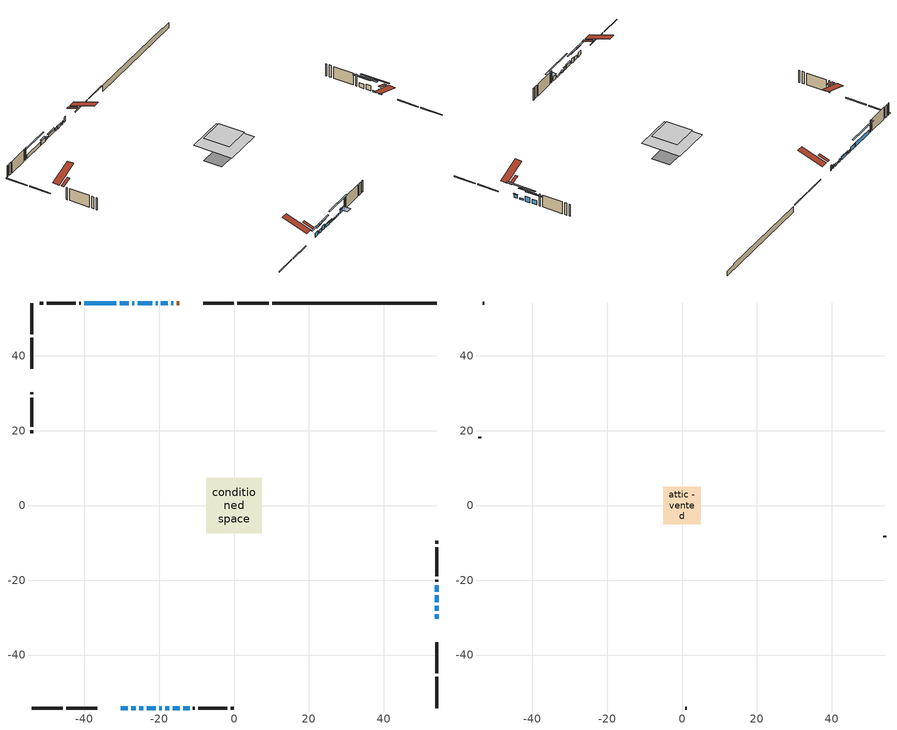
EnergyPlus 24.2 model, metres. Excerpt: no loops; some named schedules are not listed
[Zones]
conditioned space
 floor outside (Floor1 construction): -0.43,-0.43 -0.43,0.43 0.43,0.43 0.43,-0.43 z0.49
 floor adiabatic (AdiabaticFloorConstruction): -7.46,-7.46 -7.46,7.46 7.46,7.46 7.46,-7.46 z2.93
 floor foundation (Slab1 construction): -7.44,-3.54 -7.44,3.54 7.44,3.54 7.44,-3.54 z-1.95
 wall outside (RimJoist1 construction): 9.34,54.16 0.92,54.16 / -54.16,-54.16 -45.74,-54.16 / -54.16,54.16 -54.16,45.74 / 54.16,-54.16 54.16,-45.74 z0.49:0.79
 wall outside (RimJoist2 construction): -0.01,54.16 -8.24,54.16 / -44.81,-54.16 -36.58,-54.16 / -54.16,44.81 -54.16,36.58 / 54.16,-44.81 54.16,-36.58 z0.49:0.79
 wall outside (AdiabaticWallConstruction 1): -14.59,54.16 -15.35,54.16 z0.49:2.52
 wall outside (AdiabaticWallConstruction): -16.28,54.16 -16.77,54.16 / -20.45,54.16 -20.98,54.16 / -21.91,54.16 -25.72,54.16 z0.49:1.71; -17.69,54.16 -19.52,54.16 z0.49:1.15; -30.23,-54.16 -28.4,-54.16 / 54.16,-23.13 54.16,-21.3 z0.49:2.22; -27.47,-54.16 -26.25,-54.16 z0.49:1.91; -25.33,-54.16 -24.21,-54.16 z0.49:2.27; 54.16,-30.23 54.16,-29.06 z0.49:1.81; -26.65,54.16 -27.26,54.16 / -16.33,-54.16 -14.5,-54.16 z0.49:1.1; -28.19,54.16 -30.58,54.16 z0.49:1.96; -23.28,-54.16 -20.95,-54.16 z0.49:1.51; -20.02,-54.16 -19.31,-54.16 z0.49:1.35; -18.38,-54.16 -17.26,-54.16 z0.49:0.74; 54.16,-28.14 54.16,-26.76 z0.49:1.05; -13.57,-54.16 -11.9,-54.16 z0.49:2.07; 54.16,-25.84 54.16,-24.06 z0.49:2.57; -31.51,54.16 -40.05,54.16 z0.49:2.01
 wall outside (Wall1 construction): -40.98,54.16 -41.43,54.16 / -10.97,-54.16 -10.51,-54.16 / -54.16,30.23 -54.16,29.77 / 54.16,-20.37 54.16,-19.91 z0.49:5.37
 wall outside (Wall2 construction): -42.36,54.16 -50.12,54.16 / -9.58,-54.16 -1.82,-54.16 / -54.16,28.84 -54.16,21.09 / 54.16,-18.99 54.16,-11.23 z0.49:5.37
 wall outside (Wall3 construction): -51.05,54.16 -51.93,54.16 / -0.89,-54.16 -0.02,-54.16 / -54.16,20.16 -54.16,19.28 / 54.16,-10.3 54.16,-9.42 z0.49:5.37
 wall foundation (FoundationWall1 construction): 10.27,54.16,-1.95 10.27,54.16,0.49 49.77,54.16,0.49 49.77,54.16,0.06 54.16,54.16,0.06 54.16,54.16,-1.95
 window (WindowConstruction 14): -16.28,54.16 -16.77,54.16 z0.49:1.71
 window (WindowConstruction 3): -17.69,54.16 -19.52,54.16 z0.49:1.15
 window (WindowConstruction 4): -30.23,-54.16 -28.4,-54.16 z0.49:2.22
 window (WindowConstruction 5): -27.47,-54.16 -26.25,-54.16 z0.49:1.91
 window (WindowConstruction 6): -25.33,-54.16 -24.21,-54.16 z0.49:2.27
 window (WindowConstruction 15): -20.45,54.16 -20.98,54.16 z0.49:1.71
 window (WindowConstruction 7): 54.16,-30.23 54.16,-29.06 z0.49:1.81
 window (WindowConstruction 8): -21.91,54.16 -25.72,54.16 z0.49:1.71
 window (WindowConstruction 9): -26.65,54.16 -27.26,54.16 z0.49:1.1
 window (WindowConstruction 10): -28.19,54.16 -30.58,54.16 z0.49:1.96
 window (WindowConstruction 11): -23.28,-54.16 -20.95,-54.16 z0.49:1.5
 window (WindowConstruction 12): -20.02,-54.16 -19.31,-54.16 z0.49:1.35
 window (WindowConstruction 13): -18.38,-54.16 -17.26,-54.16 z0.49:0.74
 window (WindowConstruction 17): 54.16,-28.14 54.16,-26.76 z0.49:1.05
 window (WindowConstruction 18): -16.33,-54.16 -14.5,-54.16 z0.49:1.1
 window (WindowConstruction 16): -13.57,-54.16 -11.9,-54.16 z0.49:2.07
 window (WindowConstruction): 54.16,-25.84 54.16,-24.06 z0.49:2.57
 window (WindowConstruction 1): 54.16,-23.13 54.16,-21.3 z0.49:2.22
 window (WindowConstruction 2): -31.51,54.16 -40.05,54.16 z0.49:2.01
 door (Door): -14.59,54.16 -15.35,54.16 z0.49:2.52
 ceiling adiabatic (AdiabaticFloorConstruction): 7.46,-7.46 7.46,7.46 -7.46,7.46 -7.46,-7.46 z2.93
 roof outside (Roof2 construction): -13.66,54.16,5.37 -13.66,50.38,6.63 -12.66,50.38,6.63 -12.66,54.16,5.37; -31.16,-54.16,5.37 -31.16,-50.38,6.63 -32.16,-50.38,6.63 -32.16,-54.16,5.37; -54.16,31.16,5.37 -50.38,31.16,6.63 -50.38,32.16,6.63 -54.16,32.16,5.37; 54.16,-31.16,5.37 50.38,-31.16,6.63 50.38,-32.16,6.63 54.16,-32.16,5.37
attic - vented
 floor to conditioned space (Floor2 construction Reversed): -4.99,-4.99 -4.99,4.99 4.99,4.99 4.99,-4.99 z5.37
 wall outside (Wall5 construction): -52.86,54.16 -53.23,54.16 / 0.91,-54.16 1.28,-54.16 / -54.16,18.35 -54.16,17.98 / 54.16,-8.49 54.16,-8.12 z0.49:5.37
 roof outside (Roof1 construction): -11.73,54.16,5.37 -11.73,44.43,8.61 -9.17,44.43,8.61 -9.17,54.16,5.37; -33.09,-54.16,5.37 -33.09,-44.43,8.61 -35.65,-44.43,8.61 -35.65,-54.16,5.37; -54.16,33.09,5.37 -44.43,33.09,8.61 -44.43,35.65,8.61 -54.16,35.65,5.37; 54.16,-33.09,5.37 44.43,-33.09,8.61 44.43,-35.65,8.61 54.16,-35.65,5.37
shading: -19.72,54.16 -17.49,54.16 -17.49,54.57 -19.72,54.57 z1.35; -25.88,-54.16 -32.75,-54.16 -32.75,-54.57 -25.88,-54.57 z4.74; -23.73,-54.16 -29.99,-54.16 -29.99,-54.57 -23.73,-54.57 z4.43; -21.69,-54.16 -27.85,-54.16 -27.85,-54.57 -21.69,-54.57 z4.79; 54.16,-28.86 54.16,-30.43 54.57,-30.43 54.57,-28.86 z2.01; -25.92,54.16 -21.71,54.16 -21.71,54.57 -25.92,54.57 z1.91; -27.46,54.16 -26.45,54.16 -26.45,54.57 -27.46,54.57 z1.3; -30.78,54.16 -27.99,54.16 -27.99,54.57 -30.78,54.57 z2.16; -20.75,-54.16 -23.48,-54.16 -23.48,-54.57 -20.75,-54.57 z1.71; -19.11,-54.16 -20.22,-54.16 -20.22,-54.57 -19.11,-54.57 z1.55; -17.06,-54.16 -18.58,-54.16 -18.58,-54.57 -17.06,-54.57 z0.94; 54.16,-21.81 54.16,-33.09 54.57,-33.09 54.57,-21.81 z6.01; -9.54,-54.16 -21.29,-54.16 -21.29,-54.57 -9.54,-54.57 z6.06; -11.6,-54.16 -13.87,-54.16 -13.87,-57.21 -11.6,-57.21 z2.36; 54.16,-21.54 54.16,-28.36 54.57,-28.36 54.57,-21.54 z5.09; 54.16,-18.78 54.16,-25.65 54.57,-25.65 54.57,-18.78 z4.74; -42.57,54.16 -28.98,54.16 -28.98,54.57 -42.57,54.57 z4.53
[Building]
Building 1: Terrain=Suburbs
[Site:Location]
Edmonton Intl AP_AB: Latitude {deg}=53.31; Longitude {deg}=-113.58; Time Zone {hr}=-7; Elevation {m}=723; Keep Site Location Information=Yes
[Site:GroundTemperature:Shallow]
-1.56185, -3.61833, -3.78302, -2.80711, 1.11059, 5.01004, 8.39065, 10.5322, 10.7141, 8.97234, 5.67794, 1.89811
[Site:WaterMainsTemperature]
Calculation Method=Schedule; Temperature Schedule=mains temperature schedule
[Material] Roughness=Rough; Thermal Absorptance=0.9
Name | Thickness {m} | Conductivity {W/m-K} | Density {kg/m3} | Specific Heat {J/kg-K} | Solar Absorptance | Visible Absorptance
asphalt or fiberglass shingles | 0.00635 | 0.162714 | 1121.4 | 1465.45 | 0.4 | 0.4
ceiling loosefill ins | 0.169333 | 0.0480833 | 16.02 | 1046.75 | 0.7 | 0.7
ceiling stud and cavity | 0.1397 | 0.093558 | 65.682 | 1177.47 | 0.7 | 0.7
concrete 4.0 in. | 0.1016 | 1.803125 | 2242.8 | 837.4 | 0.7 | 0.7
concrete 8.0 in. | 0.2032 | 1.803125 | 2242.8 | 837.4 | 0.7 | 0.7
door material | 0.04445 | 0.053851 | 512.64 | 1214.23 | 0.7 | 0.7
exterior vertical ins | 0.0460229 | 0.029427 | 32.04 | 1214.23 | 0.7 | 0.7
floor covering | 0.0127 | 0.0433444 | 54.468 | 1339.84 | 0.6 | 0.6
floor rigid ins; rim joist rigid ins; roof rigid ins; wall rigid ins | 0.051816 | 0.029427 | 32.04 | 1214.23 | 0.7 | 0.7
floor rigid ins 1; wall rigid ins 1 | 0.512978 | 0.029427 | 32.04 | 1214.23 | 0.7 | 0.7
floor stud and cavity | 0.1397 | 0.0904444 | 92.3553 | 1139.71 | 0.7 | 0.7
floor stud and cavity 1 | 0.1397 | 1.75129 | 37.0049 | 1207.88 | 0.7 | 0.7
furniture material conditioned space 1 | 0.1524 | 0.115458 | 640.8 | 1214.23 | 0.6 | 0.6
gypsum board | 0.0127 | 0.160291 | 801 | 837.4 | 0.6 | 0.6
gypsum board 1 | 0.0127 | 0.160291 | 801 | 837.4 | 0.7 | 0.7
osb sheathing 0.5 in. | 0.0127 | 0.115458 | 512.64 | 1214.23 | 0.7 | 0.7
osb sheathing 0.75 in. | 0.01905 | 0.115458 | 512.64 | 1214.23 | 0.7 | 0.7
osb sheathing 2.0 in. | 0.0508 | 0.115458 | 512.64 | 1214.23 | 0.7 | 0.7
rim joist stud and cavity | 0.0508 | 0.0413573 | 125.044 | 1163.47 | 0.6 | 0.6
rim joist stud and cavity 1 | 0.0508 | 0.0296634 | 125.044 | 1163.47 | 0.6 | 0.6
roof stud and cavity | 0.2032 | 0.679689 | 78.34581 | 1123.46 | 0.7 | 0.7
wall stud and cavity | 0.1397 | 0.28235 | 139.0536 | 1170.24 | 0.7 | 0.7
wall stud and cavity 1 | 0.1397 | 0.217966 | 139.0536 | 1170.24 | 0.7 | 0.7
wall stud and cavity 2 | 0.1397 | 0.413238 | 139.0536 | 1170.24 | 0.7 | 0.7
wall stud and cavity 3 | 0.0889 | 6.1454 | 50.32683 | 1063.81 | 0.6 | 0.6
wall stud and cavity 4 | 0.0889 | 0.380278 | 52.3479 | 1209.89 | 0.7 | 0.7
wall stud and cavity 5 | 0.0889 | 0.391764 | 83.0341 | 1211.67 | 0.7 | 0.7
wood siding | 0.0254 | 0.102417 | 544.68 | 1172.36 | 0.4 | 0.4
wood siding 1 | 0.00254 | 0.102417 | 544.68 | 1172.36 | 0.4 | 0.4
wood siding 2; wood siding 3; wood siding 4 | 0.0254 | 0.102417 | 544.68 | 1172.36 | 0.7 | 0.7
[WindowMaterial:SimpleGlazingSystem]
Name | U-Factor {W/m2-K} | Solar Heat Gain Coefficient
WindowMaterial | 1.660815 | 0.55
WindowMaterial 1 | 2.22407 | 0.58
WindowMaterial 10 | 1.67728 | 0.55
WindowMaterial 11 | 1.87033 | 0.49
WindowMaterial 12 | 2.038402 | 0.44
WindowMaterial 13 | 2.3382 | 0.42
WindowMaterial 14 | 2.20931 | 0.4
WindowMaterial 15 | 2.70613 | 0.3
WindowMaterial 16 | 2.16956 | 0.41
WindowMaterial 17 | 2.50286 | 0.46
WindowMaterial 18 | 2.56986 | 0.43
WindowMaterial 2 | 1.74712 | 0.53
WindowMaterial 3 | 1.8022 | 0.54
WindowMaterial 4 | 1.68409 | 0.55
WindowMaterial 5 | 1.79027 | 0.52
WindowMaterial 6 | 1.86352 | 0.53
WindowMaterial 7 | 1.81299 | 0.51
WindowMaterial 8 | 1.811282 | 0.51
WindowMaterial 9 | 2.007173 | 0.49
[Construction]
AdiabaticFloorConstruction: floor stud and cavity 1, floor rigid ins 1, osb sheathing 0.75 in., floor covering
AdiabaticWallConstruction: wood siding 3, wall rigid ins 1, wall stud and cavity 4, gypsum board
AdiabaticWallConstruction 1: wood siding 4, wall rigid ins 1, wall stud and cavity 4, gypsum board
Door: door material
Floor1 construction: floor stud and cavity, floor rigid ins, osb sheathing 0.75 in., floor covering
Floor2 construction Reversed: gypsum board, ceiling stud and cavity, ceiling loosefill ins
FoundationWall1 construction: concrete 8.0 in., gypsum board 1
furniture construction conditioned space 1: furniture material conditioned space 1
PartitionWallConstruction: gypsum board, wall stud and cavity 5, gypsum board
RimJoist1 construction: wood siding 2, rim joist rigid ins, osb sheathing 2.0 in., rim joist stud and cavity
RimJoist2 construction: wood siding 2, osb sheathing 2.0 in., rim joist stud and cavity 1
Roof1 construction: asphalt or fiberglass shingles
Roof2 construction: asphalt or fiberglass shingles, roof rigid ins, osb sheathing 0.75 in., roof stud and cavity, gypsum board
Slab1 construction: concrete 4.0 in.
Wall1 construction: wood siding, wall rigid ins, osb sheathing 0.5 in., wall stud and cavity, gypsum board
Wall2 construction: wood siding, wall rigid ins, osb sheathing 0.5 in., wall stud and cavity 1, gypsum board
Wall3 construction: wood siding, wall rigid ins, osb sheathing 0.5 in., wall stud and cavity 2, gypsum board
Wall5 construction: wood siding 1, wall stud and cavity 3
WindowConstruction: WindowMaterial
WindowConstruction 1: WindowMaterial 1
WindowConstruction 10: WindowMaterial 10
WindowConstruction 11: WindowMaterial 11
WindowConstruction 12: WindowMaterial 12
WindowConstruction 13: WindowMaterial 13
WindowConstruction 14: WindowMaterial 14
WindowConstruction 15: WindowMaterial 15
WindowConstruction 16: WindowMaterial 16
WindowConstruction 17: WindowMaterial 17
WindowConstruction 18: WindowMaterial 18
WindowConstruction 2: WindowMaterial 2
WindowConstruction 3: WindowMaterial 3
WindowConstruction 4: WindowMaterial 4
WindowConstruction 5: WindowMaterial 5
WindowConstruction 6: WindowMaterial 6
WindowConstruction 7: WindowMaterial 7
WindowConstruction 8: WindowMaterial 8
WindowConstruction 9: WindowMaterial 9
[Zone] Multiplier=1; Part of Total Floor Area=Yes
Name | Volume {m3}
attic - vented | 52.4913
conditioned space | 838.1
[Space]
Name | Zone | Volume {m3}
attic - vented 1 | attic - vented | 52.4913
conditioned space 1 | conditioned space | 838.1
[ZoneInfiltration:EffectiveLeakageArea]
infil attic - vented 1: Zone or Space=attic - vented 1; Schedule=Always On Discrete; Effective Air Leakage Area {cm2}=3468.87; Stack Coefficient=0.000564587; Wind Coefficient=1.60541e-05
[ZoneMixing]
whole house fan mix: Zone or Space=attic - vented; Schedule=Always On Continuous; Design Flow Rate Calculation Method=Flow/Zone; Design Flow Rate {m3/s}=0; Source Zone or Space=conditioned space
[SurfaceProperty:ExposedFoundationPerimeter]
Slab1: Exposed Perimeter Calculation Method=TotalExposedPerimeter; Total Exposed Perimeter {m}=43.891
[InternalMass] Zone or ZoneList=conditioned space; Space or SpaceList=conditioned space 1
Name | Construction | Surface Area {m2}
furniture mass conditioned space 1 | furniture construction conditioned space 1 | 131.324
partition wall mass | PartitionWallConstruction | 328.31
[Lights]
interior lighting: Zone or ZoneList or Space or SpaceList=conditioned space 1; Schedule=interior lighting schedule; Design Level Calculation Method=LightingLevel; Lighting Level {W}=343.2; Return Air Fraction=0; Fraction Radiant=0.6; Fraction Visible=0.2; Fraction Replaceable=1
[People]
occupants: Zone or ZoneList or Space or SpaceList=conditioned space 1; Number of People Schedule=occupants schedule; Number of People Calculation Method=People; Number of People=3; Fraction Radiant=0.314171; Sensible Heat Fraction=0.56303; Activity Level Schedule=occupants activity schedule; Carbon Dioxide Generation Rate {m3/s-W}=0; Enable ASHRAE 55 Comfort Warnings=No; Mean Radiant Temperature Calculation Type=EnclosureAveraged
[ElectricEquipment] Zone or ZoneList or Space or SpaceList=conditioned space 1; Design Level Calculation Method=EquipmentLevel
Name | Schedule | Design Level {W} | Fraction Latent | Fraction Radiant | Fraction Lost
clothes dryer | clothes dryer schedule | 140.772 | 0.015 | 0.081 | 0.85
clothes washer | clothes washer schedule | 32.1985 | 0.03 | 0.162 | 0.7
cooking range | cooking range schedule | 215.147 | 0.08 | 0.432 | 0.2
dishwasher | dishwasher schedule | 66.8632 | 0.3 | 0.18 | 0.4
fridge | fridge schedule | 72.9452 | 0 | 0.6 | 0
mech vent bath fan 0 | mech vent bath fan 0 schedule | 50.2 | 0 | 0 | 1
mech vent bath fan 1 | mech vent bath fan 1 schedule | 50.2 | 0 | 0 | 1
mech vent house fan | mech vent house fan schedule | 0 | 0 | 0 | 1
mech vent house fan cfis | mech vent house fan cfis schedule | 0 | 0 | 0 | 0
mech vent range fan 0 | mech vent range fan 0 schedule | 57 | 0 | 0 | 1
misc plug loads | misc plug loads schedule | 494.7 | 0.045 | 0.513 | 0.1
whole house fan | Always On Discrete | 0 | 0 | 0 | 1
[OtherEquipment] Zone or ZoneList or Space or SpaceList=conditioned space 1; Design Level Calculation Method=EquipmentLevel
Name | Fuel Type | Schedule | Design Level {W} | Fraction Latent | Fraction Radiant | Fraction Lost
clothes dryer 1 | Electricity | clothes dryer schedule | 0 | 0.015 | 0.081 | 0.85
cooking range 1 | Electricity | cooking range schedule | 0 | 0.08 | 0.432 | 0.2
general water use latent | None | general water use schedule | 62.594 | 1 | 0 | 0
general water use sensible | None | general water use schedule | -61.6891 | 0 | 0.6 | 0
mech vent house fan latent load | None | Always On Discrete | 0 | 1 | 0 | 0
mech vent house fan sensible load | None | Always On Discrete | 0 | 0 | 0 | 0
water heater energy adjustment1 | NaturalGas | Always On Discrete | 0.01 | 0 | 0 | 1
[ZoneInfiltration:DesignFlowRate] Zone or ZoneList or Space or SpaceList=conditioned space 1; Schedule=Always On Discrete; Design Flow Rate Calculation Method=Flow/Zone; Design Flow Rate {m3/s}=0
infil flow; natural vent flow; whole house fan flow
[Foundation:Kiva]
Foundation Kiva 1: Initial Indoor Air Temperature {C}=18; Wall Height Above Grade {m}=0.489996; Wall Depth Below Slab {m}=0.2032; Custom Block Material Name 1=exterior vertical ins; Custom Block Depth 1 {m}=2.43998; Custom Block X Position 1 {m}=0.2159; Custom Block Z Position 1 {m}=0
[Foundation:Kiva:Settings]
Soil Conductivity {W/m-K}=0.849921; Soil Density {kg/m3}=1842.3; Soil Specific Heat {J/kg-K}=418.7; Ground Solar Absorptivity=0.9; Ground Thermal Absorptivity=0.9; Ground Surface Roughness {m}=0.03; Far-Field Width {m}=40; Deep-Ground Boundary Condition=ZeroFlux; Deep-Ground Depth {m}=40; Minimum Cell Dimension {m}=0.2; Maximum Cell Growth Coefficient=3; Simulation Timestep=Timestep
[Exterior:Lights]
exterior lighting: Schedule=exterior lighting schedule; Design Level {W}=75.6
[Schedule:Constant]
Name | Hourly Value
Always On Continuous; mech vent house fan schedule; mech vent house fan cfis schedule; Always On Discrete | 1
occupants activity schedule | 117.228
fridge schedule | 0
[Schedule:Week:Daily]
interior lighting schedule Week Rule - Jan1-Jan27: interior lighting schedule day, interior lighting schedule day, interior lighting schedule day, interior lighting schedule day, interior lighting schedule day, interior lighting schedule day, interior lighting schedule day, interior lighting schedule default day, interior lighting schedule default day, interior lighting schedule default day, interior lighting schedule default day, interior lighting schedule default day
interior lighting schedule Week Rule - Jan28-Feb3: interior lighting schedule day, interior lighting schedule day, interior lighting schedule day, interior lighting schedule day, interior lighting schedule day 1, interior lighting schedule day 1, interior lighting schedule day 1, interior lighting schedule default day, interior lighting schedule default day, interior lighting schedule default day, interior lighting schedule default day, interior lighting schedule default day
interior lighting schedule Week Rule - Feb4-Feb24: interior lighting schedule day 1, interior lighting schedule day 1, interior lighting schedule day 1, interior lighting schedule day 1, interior lighting schedule day 1, interior lighting schedule day 1, interior lighting schedule day 1, interior lighting schedule default day, interior lighting schedule default day, interior lighting schedule default day, interior lighting schedule default day, interior lighting schedule default day
interior lighting schedule Week Rule - Feb25-Mar3: interior lighting schedule day 1, interior lighting schedule day 1, interior lighting schedule day 1, interior lighting schedule day 1, interior lighting schedule day 2, interior lighting schedule day 2, interior lighting schedule day 2, interior lighting schedule default day, interior lighting schedule default day, interior lighting schedule default day, interior lighting schedule default day, interior lighting schedule default day
interior lighting schedule Week Rule - Mar4-Mar31: interior lighting schedule day 2, interior lighting schedule day 2, interior lighting schedule day 2, interior lighting schedule day 2, interior lighting schedule day 2, interior lighting schedule day 2, interior lighting schedule day 2, interior lighting schedule default day, interior lighting schedule default day, interior lighting schedule default day, interior lighting schedule default day, interior lighting schedule default day
interior lighting schedule Week Rule - Apr1-Apr28: interior lighting schedule day 3, interior lighting schedule day 3, interior lighting schedule day 3, interior lighting schedule day 3, interior lighting schedule day 3, interior lighting schedule day 3, interior lighting schedule day 3, interior lighting schedule default day, interior lighting schedule default day, interior lighting schedule default day, interior lighting schedule default day, interior lighting schedule default day
interior lighting schedule Week Rule - Apr29-May5: interior lighting schedule day 3, interior lighting schedule day 3, interior lighting schedule day 4, interior lighting schedule day 4, interior lighting schedule day 4, interior lighting schedule day 4, interior lighting schedule day 4, interior lighting schedule default day, interior lighting schedule default day, interior lighting schedule default day, interior lighting schedule default day, interior lighting schedule default day
interior lighting schedule Week Rule - May6-May26: interior lighting schedule day 4, interior lighting schedule day 4, interior lighting schedule day 4, interior lighting schedule day 4, interior lighting schedule day 4, interior lighting schedule day 4, interior lighting schedule day 4, interior lighting schedule default day, interior lighting schedule default day, interior lighting schedule default day, interior lighting schedule default day, interior lighting schedule default day
interior lighting schedule Week Rule - May27-Jun2: interior lighting schedule day 4, interior lighting schedule day 4, interior lighting schedule day 4, interior lighting schedule day 4, interior lighting schedule day 4, interior lighting schedule day 5, interior lighting schedule day 5, interior lighting schedule default day, interior lighting schedule default day, interior lighting schedule default day, interior lighting schedule default day, interior lighting schedule default day
interior lighting schedule Week Rule - Jun3-Jun30: interior lighting schedule day 5, interior lighting schedule day 5, interior lighting schedule day 5, interior lighting schedule day 5, interior lighting schedule day 5, interior lighting schedule day 5, interior lighting schedule day 5, interior lighting schedule default day, interior lighting schedule default day, interior lighting schedule default day, interior lighting schedule default day, interior lighting schedule default day
interior lighting schedule Week Rule - Jul1-Jul28: interior lighting schedule day 6, interior lighting schedule day 6, interior lighting schedule day 6, interior lighting schedule day 6, interior lighting schedule day 6, interior lighting schedule day 6, interior lighting schedule day 6, interior lighting schedule default day, interior lighting schedule default day, interior lighting schedule default day, interior lighting schedule default day, interior lighting schedule default day
interior lighting schedule Week Rule - Jul29-Aug4: interior lighting schedule day 6, interior lighting schedule day 6, interior lighting schedule day 6, interior lighting schedule day 7, interior lighting schedule day 7, interior lighting schedule day 7, interior lighting schedule day 7, interior lighting schedule default day, interior lighting schedule default day, interior lighting schedule default day, interior lighting schedule default day, interior lighting schedule default day
interior lighting schedule Week Rule - Aug5-Aug25: interior lighting schedule day 7, interior lighting schedule day 7, interior lighting schedule day 7, interior lighting schedule day 7, interior lighting schedule day 7, interior lighting schedule day 7, interior lighting schedule day 7, interior lighting schedule default day, interior lighting schedule default day, interior lighting schedule default day, interior lighting schedule default day, interior lighting schedule default day
interior lighting schedule Week Rule - Aug26-Sep1: interior lighting schedule day 7, interior lighting schedule day 7, interior lighting schedule day 7, interior lighting schedule day 7, interior lighting schedule day 7, interior lighting schedule day 7, interior lighting schedule day 8, interior lighting schedule default day, interior lighting schedule default day, interior lighting schedule default day, interior lighting schedule default day, interior lighting schedule default day
interior lighting schedule Week Rule - Sep2-Sep29: interior lighting schedule day 8, interior lighting schedule day 8, interior lighting schedule day 8, interior lighting schedule day 8, interior lighting schedule day 8, interior lighting schedule day 8, interior lighting schedule day 8, interior lighting schedule default day, interior lighting schedule default day, interior lighting schedule default day, interior lighting schedule default day, interior lighting schedule default day
interior lighting schedule Week Rule - Sep30-Oct6: interior lighting schedule day 8, interior lighting schedule day 9, interior lighting schedule day 9, interior lighting schedule day 9, interior lighting schedule day 9, interior lighting schedule day 9, interior lighting schedule day 9, interior lighting schedule default day, interior lighting schedule default day, interior lighting schedule default day, interior lighting schedule default day, interior lighting schedule default day
interior lighting schedule Week Rule - Oct7-Oct27: interior lighting schedule day 9, interior lighting schedule day 9, interior lighting schedule day 9, interior lighting schedule day 9, interior lighting schedule day 9, interior lighting schedule day 9, interior lighting schedule day 9, interior lighting schedule default day, interior lighting schedule default day, interior lighting schedule default day, interior lighting schedule default day, interior lighting schedule default day
interior lighting schedule Week Rule - Oct28-Nov3: interior lighting schedule day 9, interior lighting schedule day 9, interior lighting schedule day 9, interior lighting schedule day 9, interior lighting schedule day 10, interior lighting schedule day 10, interior lighting schedule day 10, interior lighting schedule default day, interior lighting schedule default day, interior lighting schedule default day, interior lighting schedule default day, interior lighting schedule default day
interior lighting schedule Week Rule - Nov4-Nov24: interior lighting schedule day 10, interior lighting schedule day 10, interior lighting schedule day 10, interior lighting schedule day 10, interior lighting schedule day 10, interior lighting schedule day 10, interior lighting schedule day 10, interior lighting schedule default day, interior lighting schedule default day, interior lighting schedule default day, interior lighting schedule default day, interior lighting schedule default day
interior lighting schedule Week Rule - Nov25-Dec1: interior lighting schedule day 10, interior lighting schedule day 10, interior lighting schedule day 10, interior lighting schedule day 10, interior lighting schedule day 10, interior lighting schedule day 10, interior lighting schedule day 11, interior lighting schedule default day, interior lighting schedule default day, interior lighting schedule default day, interior lighting schedule default day, interior lighting schedule default day
interior lighting schedule Week Rule - Dec2-Dec31: interior lighting schedule day 11, interior lighting schedule day 11, interior lighting schedule day 11, interior lighting schedule day 11, interior lighting schedule day 11, interior lighting schedule day 11, interior lighting schedule day 11, interior lighting schedule default day, interior lighting schedule default day, interior lighting schedule default day, interior lighting schedule default day, interior lighting schedule default day
occupants schedule Week Rule - Jan1-Dec31: occupants schedule day, occupants schedule day, occupants schedule day, occupants schedule day, occupants schedule day, occupants schedule day, occupants schedule day, occupants schedule default day, occupants schedule default day, occupants schedule default day, occupants schedule default day, occupants schedule default day
clothes dryer schedule Week Rule - Jan1-Dec31: clothes dryer schedule day, clothes dryer schedule day, clothes dryer schedule day, clothes dryer schedule day, clothes dryer schedule day, clothes dryer schedule day, clothes dryer schedule day, clothes dryer schedule default day, clothes dryer schedule default day, clothes dryer schedule default day, clothes dryer schedule default day, clothes dryer schedule default day
clothes washer schedule Week Rule - Jan1-Dec31: clothes washer schedule day, clothes washer schedule day, clothes washer schedule day, clothes washer schedule day, clothes washer schedule day, clothes washer schedule day, clothes washer schedule day, clothes washer schedule default day, clothes washer schedule default day, clothes washer schedule default day, clothes washer schedule default day, clothes washer schedule default day
cooking range schedule Week Rule - Jan1-Dec31: cooking range schedule day, cooking range schedule day, cooking range schedule day, cooking range schedule day, cooking range schedule day, cooking range schedule day, cooking range schedule day, cooking range schedule default day, cooking range schedule default day, cooking range schedule default day, cooking range schedule default day, cooking range schedule default day
dishwasher schedule Week Rule - Jan1-Dec31: dishwasher schedule day, dishwasher schedule day, dishwasher schedule day, dishwasher schedule day, dishwasher schedule day, dishwasher schedule day, dishwasher schedule day, dishwasher schedule default day, dishwasher schedule default day, dishwasher schedule default day, dishwasher schedule default day, dishwasher schedule default day
mech vent bath fan 0 schedule Week Rule - Jan1-Dec31: mech vent bath fan 0 schedule day, mech vent bath fan 0 schedule day, mech vent bath fan 0 schedule day, mech vent bath fan 0 schedule day, mech vent bath fan 0 schedule day, mech vent bath fan 0 schedule day, mech vent bath fan 0 schedule day, mech vent bath fan 0 schedule default day, mech vent bath fan 0 schedule default day, mech vent bath fan 0 schedule default day, mech vent bath fan 0 schedule default day, mech vent bath fan 0 schedule default day
mech vent bath fan 1 schedule Week Rule - Jan1-Dec31: mech vent bath fan 1 schedule day, mech vent bath fan 1 schedule day, mech vent bath fan 1 schedule day, mech vent bath fan 1 schedule day, mech vent bath fan 1 schedule day, mech vent bath fan 1 schedule day, mech vent bath fan 1 schedule day, mech vent bath fan 1 schedule default day, mech vent bath fan 1 schedule default day, mech vent bath fan 1 schedule default day, mech vent bath fan 1 schedule default day, mech vent bath fan 1 schedule default day
mech vent range fan 0 schedule Week Rule - Jan1-Dec31: mech vent range fan 0 schedule day, mech vent range fan 0 schedule day, mech vent range fan 0 schedule day, mech vent range fan 0 schedule day, mech vent range fan 0 schedule day, mech vent range fan 0 schedule day, mech vent range fan 0 schedule day, mech vent range fan 0 schedule default day, mech vent range fan 0 schedule default day, mech vent range fan 0 schedule default day, mech vent range fan 0 schedule default day, mech vent range fan 0 schedule default day
misc plug loads schedule Week Rule - Jan1-Dec31: misc plug loads schedule day, misc plug loads schedule day, misc plug loads schedule day, misc plug loads schedule day, misc plug loads schedule day, misc plug loads schedule day, misc plug loads schedule day, misc plug loads schedule default day, misc plug loads schedule default day, misc plug loads schedule default day, misc plug loads schedule default day, misc plug loads schedule default day
general water use schedule Week Rule - Jan1-Dec31: general water use schedule day, general water use schedule day, general water use schedule day, general water use schedule day, general water use schedule day, general water use schedule day, general water use schedule day, general water use schedule default day, general water use schedule default day, general water use schedule default day, general water use schedule default day, general water use schedule default day
exterior lighting schedule Week Rule - Jan1-Jan27: exterior lighting schedule day, exterior lighting schedule day, exterior lighting schedule day, exterior lighting schedule day, exterior lighting schedule day, exterior lighting schedule day, exterior lighting schedule day, exterior lighting schedule default day, exterior lighting schedule default day, exterior lighting schedule default day, exterior lighting schedule default day, exterior lighting schedule default day
exterior lighting schedule Week Rule - Jan28-Feb3: exterior lighting schedule day, exterior lighting schedule day, exterior lighting schedule day, exterior lighting schedule day, exterior lighting schedule day 1, exterior lighting schedule day 1, exterior lighting schedule day 1, exterior lighting schedule default day, exterior lighting schedule default day, exterior lighting schedule default day, exterior lighting schedule default day, exterior lighting schedule default day
exterior lighting schedule Week Rule - Feb4-Feb24: exterior lighting schedule day 1, exterior lighting schedule day 1, exterior lighting schedule day 1, exterior lighting schedule day 1, exterior lighting schedule day 1, exterior lighting schedule day 1, exterior lighting schedule day 1, exterior lighting schedule default day, exterior lighting schedule default day, exterior lighting schedule default day, exterior lighting schedule default day, exterior lighting schedule default day
[Schedule:Year]
interior lighting schedule: interior lighting schedule Week Rule - Jan1-Jan27, 1, 1, 1, 27, interior lighting schedule Week Rule - Jan28-Feb3, 1, 28, 2, 3, interior lighting schedule Week Rule - Feb4-Feb24, 2, 4, 2, 24, interior lighting schedule Week Rule - Feb25-Mar3, 2, 25, 3, 3, interior lighting schedule Week Rule - Mar4-Mar31, 3, 4, 3, 31, interior lighting schedule Week Rule - Apr1-Apr28, 4, 1, 4, 28, interior lighting schedule Week Rule - Apr29-May5, 4, 29, 5, 5, interior lighting schedule Week Rule - May6-May26, 5, 6, 5, 26, interior lighting schedule Week Rule - May27-Jun2, 5, 27, 6, 2, interior lighting schedule Week Rule - Jun3-Jun30, 6, 3, 6, 30, interior lighting schedule Week Rule - Jul1-Jul28, 7, 1, 7, 28, interior lighting schedule Week Rule - Jul29-Aug4, 7, 29, 8, 4, interior lighting schedule Week Rule - Aug5-Aug25, 8, 5, 8, 25, interior lighting schedule Week Rule - Aug26-Sep1, 8, 26, 9, 1, interior lighting schedule Week Rule - Sep2-Sep29, 9, 2, 9, 29, interior lighting schedule Week Rule - Sep30-Oct6, 9, 30, 10, 6, interior lighting schedule Week Rule - Oct7-Oct27, 10, 7, 10, 27, interior lighting schedule Week Rule - Oct28-Nov3, 10, 28, 11, 3, interior lighting schedule Week Rule - Nov4-Nov24, 11, 4, 11, 24, interior lighting schedule Week Rule - Nov25-Dec1, 11, 25, 12, 1, interior lighting schedule Week Rule - Dec2-Dec31, 12, 2, 12, 31
occupants schedule: occupants schedule Week Rule - Jan1-Dec31, 1, 1, 12, 31
clothes dryer schedule: clothes dryer schedule Week Rule - Jan1-Dec31, 1, 1, 12, 31
clothes washer schedule: clothes washer schedule Week Rule - Jan1-Dec31, 1, 1, 12, 31
cooking range schedule: cooking range schedule Week Rule - Jan1-Dec31, 1, 1, 12, 31
dishwasher schedule: dishwasher schedule Week Rule - Jan1-Dec31, 1, 1, 12, 31
mech vent bath fan 0 schedule: mech vent bath fan 0 schedule Week Rule - Jan1-Dec31, 1, 1, 12, 31
mech vent bath fan 1 schedule: mech vent bath fan 1 schedule Week Rule - Jan1-Dec31, 1, 1, 12, 31
mech vent range fan 0 schedule: mech vent range fan 0 schedule Week Rule - Jan1-Dec31, 1, 1, 12, 31
misc plug loads schedule: misc plug loads schedule Week Rule - Jan1-Dec31, 1, 1, 12, 31
general water use schedule: general water use schedule Week Rule - Jan1-Dec31, 1, 1, 12, 31
exterior lighting schedule: exterior lighting schedule Week Rule - Jan1-Jan27, 1, 1, 1, 27, exterior lighting schedule Week Rule - Jan28-Feb3, 1, 28, 2, 3, exterior lighting schedule Week Rule - Feb4-Feb24, 2, 4, 2, 24, exterior lighting schedule Week Rule - Feb25-Mar3, 2, 25, 3, 3, exterior lighting schedule Week Rule - Mar4-Mar31, 3, 4, 3, 31, exterior lighting schedule Week Rule - Apr1-Apr28, 4, 1, 4, 28, exterior lighting schedule Week Rule - Apr29-May5, 4, 29, 5, 5, exterior lighting schedule Week Rule - May6-May26, 5, 6, 5, 26, exterior lighting schedule Week Rule - May27-Jun2, 5, 27, 6, 2, exterior lighting schedule Week Rule - Jun3-Jun30, 6, 3, 6, 30, exterior lighting schedule Week Rule - Jul1-Jul28, 7, 1, 7, 28, exterior lighting schedule Week Rule - Jul29-Aug4, 7, 29, 8, 4, exterior lighting schedule Week Rule - Aug5-Aug25, 8, 5, 8, 25, exterior lighting schedule Week Rule - Aug26-Sep1, 8, 26, 9, 1, exterior lighting schedule Week Rule - Sep2-Sep29, 9, 2, 9, 29, exterior lighting schedule Week Rule - Sep30-Oct6, 9, 30, 10, 6, exterior lighting schedule Week Rule - Oct7-Oct27, 10, 7, 10, 27, exterior lighting schedule Week Rule - Oct28-Nov3, 10, 28, 11, 3, exterior lighting schedule Week Rule - Nov4-Nov24, 11, 4, 11, 24, exterior lighting schedule Week Rule - Nov25-Dec1, 11, 25, 12, 1, exterior lighting schedule Week Rule - Dec2-Dec31, 12, 2, 12, 31
[Schedule:Compact]
mains temperature schedule: Through: 01/01, For: AllDays, Until: 24:00, 3.97167, Through: 01/02, For: AllDays, Until: 24:00, 3.90778, Through: 01/03, For: AllDays, Until: 24:00, 3.84556, Through: 01/04, For: AllDays, Until: 24:00, 3.78389, Through: 01/05, For: AllDays, Until: 24:00, 3.72278, Through: 01/06, For: AllDays, Until: 24:00, 3.66278, Through: 01/07, For: AllDays, Until: 24:00, 3.60389, Through: 01/08, For: AllDays, Until: 24:00, 3.54556, Through: 01/09, For: AllDays, Until: 24:00, 3.48833, Through: 01/10, For: AllDays, Until: 24:00, 3.43167, Through: 01/11, For: AllDays, Until: 24:00, 3.37611, Through: 01/12, For: AllDays, Until: 24:00, 3.32167, Through: 01/13, For: AllDays, Until: 24:00, 3.26833, Through: 01/14, For: AllDays, Until: 24:00, 3.21556, Through: 01/15, For: AllDays, Until: 24:00, 3.16444, Through: 01/16, For: AllDays, Until: 24:00, 3.11389, Through: 01/17, For: AllDays, Until: 24:00, 3.06444, Through: 01/18, For: AllDays, Until: 24:00, 3.01611, Through: 01/19, For: AllDays, Until: 24:00, 2.96889, Through: 01/20, For: AllDays, Until: 24:00, 2.92278, Through: 01/21, For: AllDays, Until: 24:00, 2.87722, Through: 01/22, For: AllDays, Until: 24:00, 2.83333, Through: 01/23, For: AllDays, Until: 24:00, 2.79056, Through: 01/24, For: AllDays, Until: 24:00, 2.74889, Through: 01/25, For: AllDays, Until: 24:00, 2.70833, Through: 01/26, For: AllDays, Until: 24:00, 2.66889, Through: 01/27, For: AllDays, Until: 24:00, 2.63056, Through: 01/28, For: AllDays, Until: 24:00, 2.59333, Through: 01/29, For: AllDays, Until: 24:00, 2.55778, Through: 01/30, For: AllDays, Until: 24:00, 2.52278, Through: 01/31, For: AllDays, Until: 24:00, 2.48944, Through: 02/01, For: AllDays, Until: 24:00, 2.45722, Through: 02/02, For: AllDays, Until: 24:00, 2.42611, Through: 02/03, For: AllDays, Until: 24:00, 2.39667, Through: 02/04, For: AllDays, Until: 24:00, 2.36833, Through: 02/05, For: AllDays, Until: 24:00, 2.34111, Through: 02/06, For: AllDays, Until: 24:00, 2.315, Through: 02/07, For: AllDays, Until: 24:00, 2.29056, Through: 02/08, For: AllDays, Until: 24:00, 2.26722, Through: 02/09, For: AllDays, Until: 24:00, 2.245, Through: 02/10, For: AllDays, Until: 24:00, 2.22444, Through: 02/11, For: AllDays, Until: 24:00, 2.20444, Through: 02/12, For: AllDays, Until: 24:00, 2.18667, Through: 02/13, For: AllDays, Until: 24:00, 2.17, Through: 02/14, For: AllDays, Until: 24:00, 2.15444, Through: 02/15, For: AllDays, Until: 24:00, 2.14, Through: 02/16, For: AllDays, Until: 24:00, 2.12722, Through: 02/17, For: AllDays, Until: 24:00, 2.11556, Through: 02/18, For: AllDays, Until: 24:00, 2.10556, Through: 02/19, For: AllDays, Until: 24:00, 2.09667, Through: 02/20, For: AllDays, Until: 24:00, 2.08889, Through: 02/21, For: AllDays, Until: 24:00, 2.08278, Through: 02/22, For: AllDays, Until: 24:00, 2.07833, Through: 02/23, For: AllDays, Until: 24:00, 2.07444, Through: 02/24, For: AllDays, Until: 24:00, 2.07278, Through: 02/25, For: AllDays, Until: 24:00, 2.07167, Through: 02/26, For: AllDays, Until: 24:00, 2.07222, Through: 02/27, For: AllDays, Until: 24:00, 2.07444, Through: 02/28, For: AllDays, Until: 24:00, 2.07778, Through: 03/01, For: AllDays, Until: 24:00, 2.08222, Through: 03/02, For: AllDays, Until: 24:00, 2.08833, Through: 03/03, For: AllDays, Until: 24:00, 2.09556, Through: 03/04, For: AllDays, Until: 24:00, 2.10444, Through: 03/05, For: AllDays, Until: 24:00, 2.11444, Through: 03/06, For: AllDays, Until: 24:00, 2.12556, Through: 03/07, For: AllDays, Until: 24:00, 2.13833, Through: 03/08, For: AllDays, Until: 24:00, 2.15278, Through: 03/09, For: AllDays, Until: 24:00, 2.16778, Through: 03/10, For: AllDays, Until: 24:00, 2.18444, Through: 03/11, For: AllDays, Until: 24:00, 2.20278, Through: 03/12, For: AllDays, Until: 24:00, 2.22167, Through: 03/13, For: AllDays, Until: 24:00, 2.24278, Through: 03/14, For: AllDays, Until: 24:00, 2.26444, Through: 03/15, For: AllDays, Until: 24:00, 2.28778, Through: 03/16, For: AllDays, Until: 24:00, 2.31222, Through: 03/17, For: AllDays, Until: 24:00, 2.33778, Through: 03/18, For: AllDays, Until: 24:00, 2.365, Through: 03/19, For: AllDays, Until: 24:00, 2.39333, Through: 03/20, For: AllDays, Until: 24:00, 2.42278, Through: 03/21, For: AllDays, Until: 24:00, 2.45389, Through: 03/22, For: AllDays, Until: 24:00, 2.48611, Through: 03/23, For: AllDays, Until: 24:00, 2.51889, Through: 03/24, For: AllDays, Until: 24:00, 2.55389, Through: 03/25, For: AllDays, Until: 24:00, 2.58944, Through: 03/26, For: AllDays, Until: 24:00, 2.62611, Through: 03/27, For: AllDays, Until: 24:00, 2.66444, Through: 03/28, For: AllDays, Until: 24:00, 2.70389, Through: 03/29, For: AllDays, Until: 24:00, 2.74389, Through: 03/30, For: AllDays, Until: 24:00, 2.78556, Through: 03/31, For: AllDays, Until: 24:00, 2.82833, Through: 04/01, For: AllDays, Until: 24:00, 2.87222, Through: 04/02, For: AllDays, Until: 24:00, 2.91722, Through: 04/03, For: AllDays, Until: 24:00, 2.96333, Through: 04/04, For: AllDays, Until: 24:00, 3.01056, Through: 04/05, For: AllDays, Until: 24:00, 3.05889, Through: 04/06, For: AllDays, Until: 24:00, 3.10833, Through: 04/07, For: AllDays, Until: 24:00, 3.15833, Through: 04/08, For: AllDays, Until: 24:00, 3.21, Through: 04/09, For: AllDays, Until: 24:00, 3.26222, Through: 04/10, For: AllDays, Until: 24:00, 3.31556, Through: 04/11, For: AllDays, Until: 24:00, 3.37, Through: 04/12, For: AllDays, Until: 24:00, 3.42556, Through: 04/13, For: AllDays, Until: 24:00, 3.48167, Through: 04/14, For: AllDays, Until: 24:00, 3.53889, Through: 04/15, For: AllDays, Until: 24:00, 3.59722, Through: 04/16, For: AllDays, Until: 24:00, 3.65611, Through: 04/17, For: AllDays, Until: 24:00, 3.71611, Through: 04/18, For: AllDays, Until: 24:00, 3.77667, Through: 04/19, For: AllDays, Until: 24:00, 3.83833, Through: 04/20, For: AllDays, Until: 24:00, 3.90111, Through: 04/21, For: AllDays, Until: 24:00, 3.96444, Through: 04/22, For: AllDays, Until: 24:00, 4.02833, Through: 04/23, For: AllDays, Until: 24:00, 4.09333, Through: 04/24, For: AllDays, Until: 24:00, 4.15889, Through: 04/25, For: AllDays, Until: 24:00, 4.225, Through: 04/26, For: AllDays, Until: 24:00, 4.29222, Through: 04/27, For: AllDays, Until: 24:00, 4.36, Through: 04/28, For: AllDays, Until: 24:00, 4.42833, Through: 04/29, For: AllDays, Until: 24:00, 4.49722, Through: 04/30, For: AllDays, Until: 24:00, 4.56667, Through: 05/01, For: AllDays, Until: 24:00, 4.63722, Through: 05/02, For: AllDays, Until: 24:00, 4.70833, Through: 05/03, For: AllDays, Until: 24:00, 4.77944, Through: 05/04, For: AllDays, Until: 24:00, 4.85167, Through: 05/05, For: AllDays, Until: 24:00, 4.92389, Through: 05/06, For: AllDays, Until: 24:00, 4.99722, Through: 05/07, For: AllDays, Until: 24:00, 5.07056, Through: 05/08, For: AllDays, Until: 24:00, 5.145, Through: 05/09, For: AllDays, Until: 24:00, 5.21944, Through: 05/10, For: AllDays, Until: 24:00, 5.29389, Through: 05/11, For: AllDays, Until: 24:00, 5.36944, Through: 05/12, For: AllDays, Until: 24:00, 5.445, Through: 05/13, For: AllDays, Until: 24:00, 5.52111, Through: 05/14, For: AllDays, Until: 24:00, 5.59722, Through: 05/15, For: AllDays, Until: 24:00, 5.67389, Through: 05/16, For: AllDays, Until: 24:00, 5.75056, Through: 05/17, For: AllDays, Until: 24:00, 5.82778, Through: 05/18, For: AllDays, Until: 24:00, 5.90556, Through: 05/19, For: AllDays, Until: 24:00, 5.98278, Through: 05/20, For: AllDays, Until: 24:00, 6.06056, Through: 05/21, For: AllDays, Until: 24:00, 6.13889, Through: 05/22, For: AllDays, Until: 24:00, 6.21667, Through: 05/23, For: AllDays, Until: 24:00, 6.295, Through: 05/24, For: AllDays, Until: 24:00, 6.37333, Through: 05/25, For: AllDays, Until: 24:00, 6.45222, Through: 05/26, For: AllDays, Until: 24:00, 6.53056, Through: 05/27, For: AllDays, Until: 24:00, 6.60889, Through: 05/28, For: AllDays, Until: 24:00, 6.68778, Through: 05/29, For: AllDays, Until: 24:00, 6.76611, Through: 05/30, For: AllDays, Until: 24:00, 6.84444, Through: 05/31, For: AllDays, Until: 24:00, 6.92278, Through: 06/01, For: AllDays, Until: 24:00, 7.00111, Through: 06/02, For: AllDays, Until: 24:00, 7.07944, Through: 06/03, For: AllDays, Until: 24:00, 7.15778, Through: 06/04, For: AllDays, Until: 24:00, 7.23556, Through: 06/05, For: AllDays, Until: 24:00, 7.31333, Through: 06/06, For: AllDays, Until: 24:00, 7.39056, Through: 06/07, For: AllDays, Until: 24:00, 7.46833, Through: 06/08, For: AllDays, Until: 24:00, 7.545, Through: 06/09, For: AllDays, Until: 24:00, 7.62222, Through: 06/10, For: AllDays, Until: 24:00, 7.69833, Through: 06/11, For: AllDays, Until: 24:00, 7.775, Through: 06/12, For: AllDays, Until: 24:00, 7.85056, Through: 06/13, For: AllDays, Until: 24:00, 7.92611, Through: 06/14, For: AllDays, Until: 24:00, 8.00111, Through: 06/15, For: AllDays, Until: 24:00, 8.07611, Through: 06/16, For: AllDays, Until: 24:00, 8.15056, Through: 06/17, For: AllDays, Until: 24:00, 8.22389, Through: 06/18, For: AllDays, Until: 24:00, 8.29778, Through: 06/19, For: AllDays, Until: 24:00, 8.37056, Through: 06/20, For: AllDays, Until: 24:00, 8.44278, Through: 06/21, For: AllDays, Until: 24:00, 8.51444, Through: 06/22, For: AllDays, Until: 24:00, 8.58611, Through: 06/23, For: AllDays, Until: 24:00, 8.65667, Through: 06/24, For: AllDays, Until: 24:00, 8.72667, Through: 06/25, For: AllDays, Until: 24:00, 8.79611, Through: 06/26, For: AllDays, Until: 24:00, 8.865, Through: 06/27, For: AllDays, Until: 24:00, 8.93333, Through: 06/28, For: AllDays, Until: 24:00, 9.00056, Through: 06/29, For: AllDays, Until: 24:00, 9.06778, Through: 06/30, For: AllDays, Until: 24:00, 9.13333, Through: 07/01, For: AllDays, Until: 24:00, 9.19889, Through: 07/02, For: AllDays, Until: 24:00, 9.26333, Through: 07/03, For: AllDays, Until: 24:00, 9.32722, Through: 07/04, For: AllDays, Until: 24:00, 9.39056, Through: 07/05, For: AllDays, Until: 24:00, 9.45278, Through: 07/06, For: AllDays, Until: 24:00, 9.51389, Through: 07/07, For: AllDays, Until: 24:00, 9.57444, Through: 07/08, For: AllDays, Until: 24:00, 9.63389, Through: 07/09, For: AllDays, Until: 24:00, 9.69278, Through: 07/10, For: AllDays, Until: 24:00, 9.75056, Through: 07/11, For: AllDays, Until: 24:00, 9.80778, Through: 07/12, For: AllDays, Until: 24:00, 9.86333, Through: 07/13, For: AllDays, Until: 24:00, 9.91833, Through: 07/14, For: AllDays, Until: 24:00, 9.97278, Through: 07/15, For: AllDays, Until: 24:00, 10.0256, Through: 07/16, For: AllDays, Until: 24:00, 10.0778, Through: 07/17, For: AllDays, Until: 24:00, 10.1289, Through: 07/18, For: AllDays, Until: 24:00, 10.1789, Through: 07/19, For: AllDays, Until: 24:00, 10.2278, Through: 07/20, For: AllDays, Until: 24:00, 10.2756, Through: 07/21, For: AllDays, Until: 24:00, 10.3222, Through: 07/22, For: AllDays, Until: 24:00, 10.3683, Through: 07/23, For: AllDays, Until: 24:00, 10.4128, Through: 07/24, For: AllDays, Until: 24:00, 10.4561, Through: 07/25, For: AllDays, Until: 24:00, 10.4989, Through: 07/26, For: AllDays, Until: 24:00, 10.54, Through: 07/27, For: AllDays, Until: 24:00, 10.58, Through: 07/28, For: AllDays, Until: 24:00, 10.6189, Through: 07/29, For: AllDays, Until: 24:00, 10.6567, Through: 07/30, For: AllDays, Until: 24:00, 10.6928, Through: 07/31, For: AllDays, Until: 24:00, 10.7283, Through: 08/01, For: AllDays, Until: 24:00, 10.7622, Through: 08/02, For: AllDays, Until: 24:00, 10.7956, Through: 08/03, For: AllDays, Until: 24:00, 10.8272, Through: 08/04, For: AllDays, Until: 24:00, 10.8572, Through: 08/05, For: AllDays, Until: 24:00, 10.8867, Through: 08/06, For: AllDays, Until: 24:00, 10.9144, Through: 08/07, For: AllDays, Until: 24:00, 10.9411, Through: 08/08, For: AllDays, Until: 24:00, 10.9667, Through: 08/09, For: AllDays, Until: 24:00, 10.9906, Through: 08/10, For: AllDays, Until: 24:00, 11.0133, Through: 08/11, For: AllDays, Until: 24:00, 11.035, Through: 08/12, For: AllDays, Until: 24:00, 11.055, Through: 08/13, For: AllDays, Until: 24:00, 11.0739, Through: 08/14, For: AllDays, Until: 24:00, 11.0917, Through: 08/15, For: AllDays, Until: 24:00, 11.1078, Through: 08/16, For: AllDays, Until: 24:00, 11.1228, Through: 08/17, For: AllDays, Until: 24:00, 11.1361, Through: 08/18, For: AllDays, Until: 24:00, 11.1483, Through: 08/19, For: AllDays, Until: 24:00, 11.1594, Through: 08/20, For: AllDays, Until: 24:00, 11.1689, Through: 08/21, For: AllDays, Until: 24:00, 11.1772, Through: 08/22, For: AllDays, Until: 24:00, 11.1844, Through: 08/23, For: AllDays, Until: 24:00, 11.19, Through: 08/24, For: AllDays, Until: 24:00, 11.1939, Through: 08/25, For: AllDays, Until: 24:00, 11.1967, Through: 08/26, For: AllDays, Until: 24:00, 11.1983, Through: 08/27, For: AllDays, Until: 24:00, 11.1983, Through: 08/28, For: AllDays, Until: 24:00, 11.1972, Through: 08/29, For: AllDays, Until: 24:00, 11.195, Through: 08/30, For: AllDays, Until: 24:00, 11.1911, Through: 08/31, For: AllDays, Until: 24:00, 11.1856, Through: 09/01, For: AllDays, Until: 24:00, 11.1789, Through: 09/02, For: AllDays, Until: 24:00, 11.1711, Through: 09/03, For: AllDays, Until: 24:00, 11.1617, Through: 09/04, For: AllDays, Until: 24:00, 11.1511, Through: 09/05, For: AllDays, Until: 24:00, 11.1394, Through: 09/06, For: AllDays, Until: 24:00, 11.1261, Through: 09/07, For: AllDays, Until: 24:00, 11.1111, Through: 09/08, For: AllDays, Until: 24:00, 11.0956, Through: 09/09, For: AllDays, Until: 24:00, 11.0778, Through: 09/10, For: AllDays, Until: 24:00, 11.0594, Through: 09/11, For: AllDays, Until: 24:00, 11.0394, Through: 09/12, For: AllDays, Until: 24:00, 11.0183, Through: 09/13, For: AllDays, Until: 24:00, 10.9961, Through: 09/14, For: AllDays, Until: 24:00, 10.9722, Through: 09/15, For: AllDays, Until: 24:00, 10.9472, Through: 09/16, For: AllDays, Until: 24:00, 10.9206, Through: 09/17, For: AllDays, Until: 24:00, 10.8928, Through: 09/18, For: AllDays, Until: 24:00, 10.8639, Through: 09/19, For: AllDays, Until: 24:00, 10.8339, Through: 09/20, For: AllDays, Until: 24:00, 10.8028, Through: 09/21, For: AllDays, Until: 24:00, 10.77, Through: 09/22, For: AllDays, Until: 24:00, 10.7361, Through: 09/23, For: AllDays, Until: 24:00, 10.7011, Through: 09/24, For: AllDays, Until: 24:00, 10.665, Through: 09/25, For: AllDays, Until: 24:00, 10.6272, Through: 09/26, For: AllDays, Until: 24:00, 10.5889, Through: 09/27, For: AllDays, Until: 24:00, 10.5489, Through: 09/28, For: AllDays, Until: 24:00, 10.5078, Through: 09/29, For: AllDays, Until: 24:00, 10.4661, Through: 09/30, For: AllDays, Until: 24:00, 10.4228, Through: 10/01, For: AllDays, Until: 24:00, 10.3783, Through: 10/02, For: AllDays, Until: 24:00, 10.3328, Through: 10/03, For: AllDays, Until: 24:00, 10.2861, Through: 10/04, For: AllDays, Until: 24:00, 10.2383, Through: 10/05, For: AllDays, Until: 24:00, 10.19, Through: 10/06, For: AllDays, Until: 24:00, 10.14, Through: 10/07, For: AllDays, Until: 24:00, 10.0894, Through: 10/08, For: AllDays, Until: 24:00, 10.0372, Through: 10/09, For: AllDays, Until: 24:00, 9.98444, Through: 10/10, For: AllDays, Until: 24:00, 9.93056, Through: 10/11, For: AllDays, Until: 24:00, 9.87611, Through: 10/12, For: AllDays, Until: 24:00, 9.82, Through: 10/13, For: AllDays, Until: 24:00, 9.76333, Through: 10/14, For: AllDays, Until: 24:00, 9.70611, Through: 10/15, For: AllDays, Until: 24:00, 9.64722, Through: 10/16, For: AllDays, Until: 24:00, 9.58778, Through: 10/17, For: AllDays, Until: 24:00, 9.52778, Through: 10/18, For: AllDays, Until: 24:00, 9.46667, Through: 10/19, For: AllDays, Until: 24:00, 9.40444, Through: 10/20, For: AllDays, Until: 24:00, 9.34167, Through: 10/21, For: AllDays, Until: 24:00, 9.27778, Through: 10/22, For: AllDays, Until: 24:00, 9.21333, Through: 10/23, For: AllDays, Until: 24:00, 9.14833, Through: 10/24, For: AllDays, Until: 24:00, 9.08222, Through: 10/25, For: AllDays, Until: 24:00, 9.01556, Through: 10/26, For: AllDays, Until: 24:00, 8.94833, Through: 10/27, For: AllDays, Until: 24:00, 8.88056, Through: 10/28, For: AllDays, Until: 24:00, 8.81167, Through: 10/29, For: AllDays, Until: 24:00, 8.74222, Through: 10/30, For: AllDays, Until: 24:00, 8.67222, Through: 10/31, For: AllDays, Until: 24:00, 8.60167, Through: 11/01, For: AllDays, Until: 24:00, 8.53056, Through: 11/02, For: AllDays, Until: 24:00, 8.45889, Through: 11/03, For: AllDays, Until: 24:00, 8.38667, Through: 11/04, For: AllDays, Until: 24:00, 8.31389, Through: 11/05, For: AllDays, Until: 24:00, 8.24056, Through: 11/06, For: AllDays, Until: 24:00, 8.16667, Through: 11/07, For: AllDays, Until: 24:00, 8.09278, Through: 11/08, For: AllDays, Until: 24:00, 8.01833, Through: 11/09, For: AllDays, Until: 24:00, 7.94278, Through: 11/10, For: AllDays, Until: 24:00, 7.86778, Through: 11/11, For: AllDays, Until: 24:00, 7.79167, Through: 11/12, For: AllDays, Until: 24:00, 7.71556, Through: 11/13, For: AllDays, Until: 24:00, 7.63944, Through: 11/14, For: AllDays, Until: 24:00, 7.56222, Through: 11/15, For: AllDays, Until: 24:00, 7.48556, Through: 11/16, For: AllDays, Until: 24:00, 7.40833, Through: 11/17, For: AllDays, Until: 24:00, 7.33056, Through: 11/18, For: AllDays, Until: 24:00, 7.25278, Through: 11/19, For: AllDays, Until: 24:00, 7.175, Through: 11/20, For: AllDays, Until: 24:00, 7.09722, Through: 11/21, For: AllDays, Until: 24:00, 7.01889, Through: 11/22, For: AllDays, Until: 24:00, 6.94056, Through: 11/23, For: AllDays, Until: 24:00, 6.86222, Through: 11/24, For: AllDays, Until: 24:00, 6.78389, Through: 11/25, For: AllDays, Until: 24:00, 6.705, Through: 11/26, For: AllDays, Until: 24:00, 6.62667, Through: 11/27, For: AllDays, Until: 24:00, 6.54833, Through: 11/28, For: AllDays, Until: 24:00, 6.46944, Through: 11/29, For: AllDays, Until: 24:00, 6.39111, Through: 11/30, For: AllDays, Until: 24:00, 6.31278, Through: 12/01, For: AllDays, Until: 24:00, 6.23444, Through: 12/02, For: AllDays, Until: 24:00, 6.15611, Through: 12/03, For: AllDays, Until: 24:00, 6.07833, Through: 12/04, For: AllDays, Until: 24:00, 6.00056, Through: 12/05, For: AllDays, Until: 24:00, 5.92278, Through: 12/06, For: AllDays, Until: 24:00, 5.84556, Through: 12/07, For: AllDays, Until: 24:00, 5.76833, Through: 12/08, For: AllDays, Until: 24:00, 5.69111, Through: 12/09, For: AllDays, Until: 24:00, 5.61444, Through: 12/10, For: AllDays, Until: 24:00, 5.53778, Through: 12/11, For: AllDays, Until: 24:00, 5.46222, Through: 12/12, For: AllDays, Until: 24:00, 5.38611, Through: 12/13, For: AllDays, Until: 24:00, 5.31111, Through: 12/14, For: AllDays, Until: 24:00, 5.23611, Through: 12/15, For: AllDays, Until: 24:00, 5.16167, Through: 12/16, For: AllDays, Until: 24:00, 5.08722, Through: 12/17, For: AllDays, Until: 24:00, 5.01389, Through: 12/18, For: AllDays, Until: 24:00, 4.94056, Through: 12/19, For: AllDays, Until: 24:00, 4.86778, Through: 12/20, For: AllDays, Until: 24:00, 4.79556, Through: 12/21, For: AllDays, Until: 24:00, 4.72389, Through: 12/22, For: AllDays, Until: 24:00, 4.65333, Through: 12/23, For: AllDays, Until: 24:00, 4.58278, Through: 12/24, For: AllDays, Until: 24:00, 4.51278, Through: 12/25, For: AllDays, Until: 24:00, 4.44389, Through: 12/26, For: AllDays, Until: 24:00, 4.375, Through: 12/27, For: AllDays, Until: 24:00, 4.30722, Through: 12/28, For: AllDays, Until: 24:00, 4.24, Through: 12/29, For: AllDays, Until: 24:00, 4.17333, Through: 12/30, For: AllDays, Until: 24:00, 4.10778, Through: 12/31, For: AllDays, Until: 24:00, 4.04278
